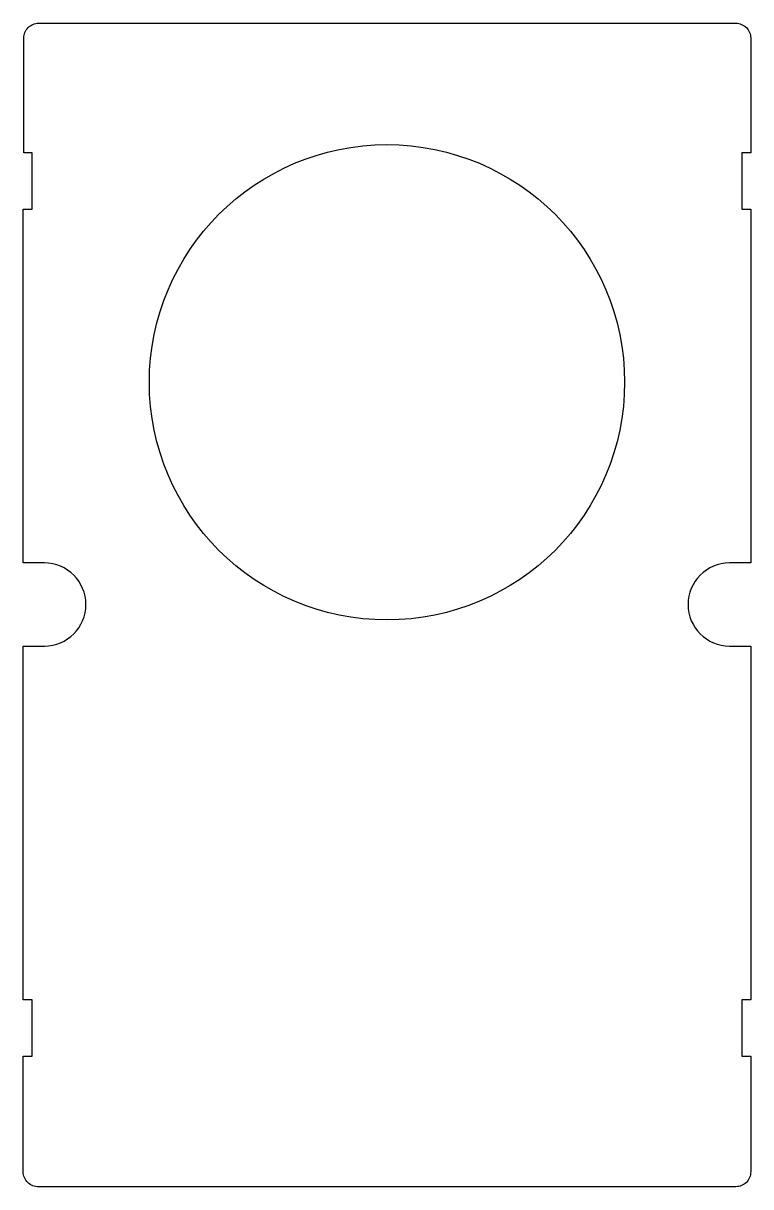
# Model space of a CAD drawing. Header units: millimetres. Extents: x -74 to 73, y -117 to 118.
import ezdxf

# ---------------------------------------------------------------- set-up
doc = ezdxf.new("R2010")
doc.units = ezdxf.units.MM
doc.layers.get('0').update_dxf_attribs({"linetype": 'CONTINUOUS'})

msp = doc.modelspace()

# ---------------------------------------------------------------- linework, layer by layer
msp.add_lwpolyline([(72.63, 9.23), (68.36, 9.23, 1), (68.36, -7.55), (72.63, -7.55), (72.63, -79.01), (70.83, -79.01), (70.83, -90.36), (72.63, -90.36), (72.63, -113.75, -0.414214), (69.63, -116.75), (-71.21, -116.75, -0.423279), (-74.31, -113.75), (-74.31, -90.36), (-72.51, -90.36), (-72.51, -79.01), (-74.31, -79.01), (-74.31, -7.55), (-70.04, -7.55, 1), (-70.04, 9.23), (-74.31, 9.23), (-74.31, 80.69), (-72.51, 80.69), (-72.51, 92.04), (-74.21, 92.04), (-74.21, 115.24, -0.414214), (-71.21, 118.24), (69.63, 118.24, -0.414214), (72.63, 115.24), (72.63, 92.04), (70.83, 92.04), (70.83, 80.69), (72.63, 80.69)], format="xyb", close=True)
msp.add_circle((-0.84, 45.72), 48)

doc.saveas('drawing.dxf')
